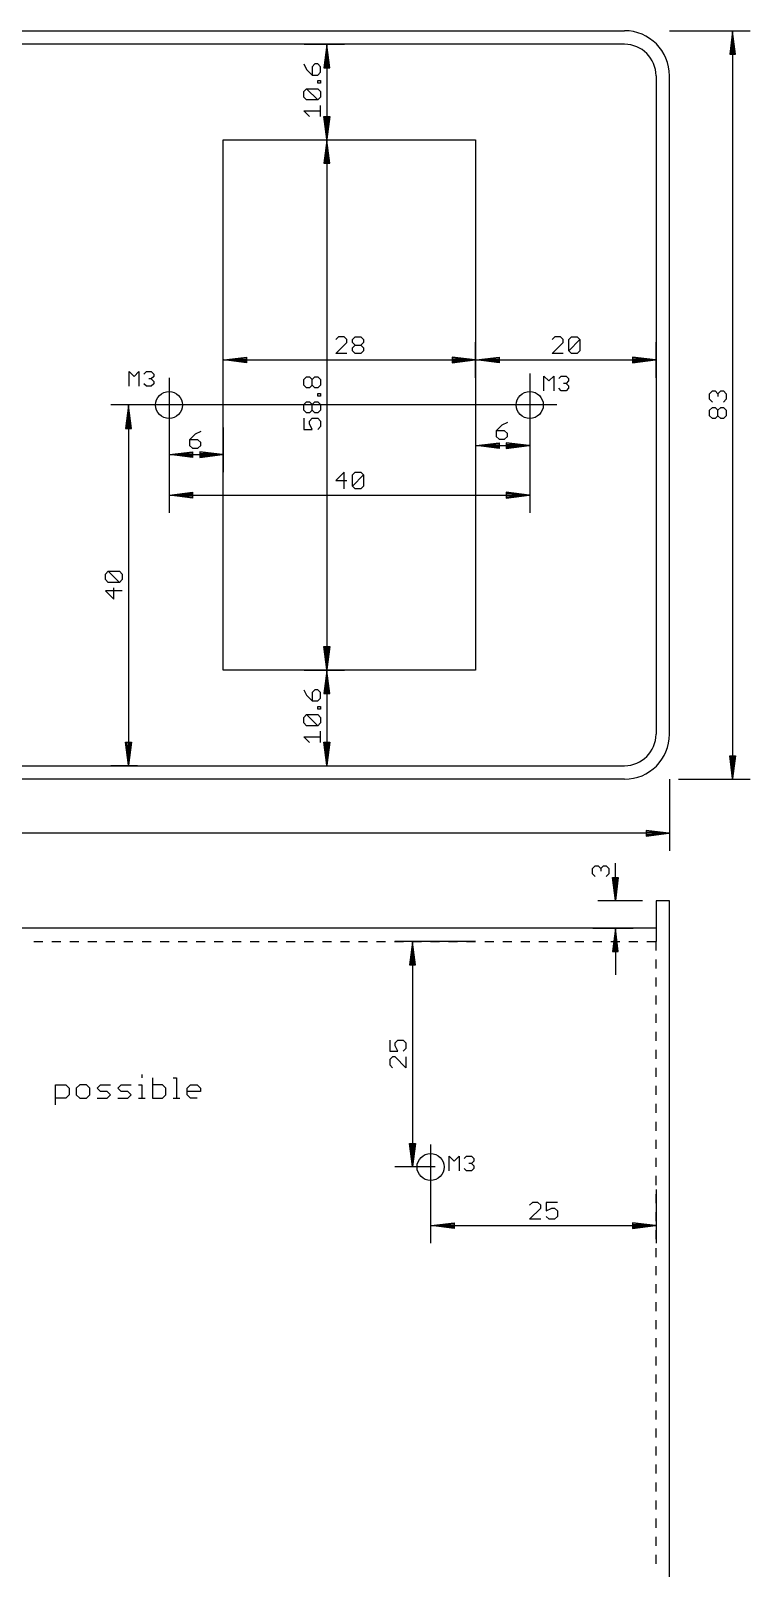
# Model space of a CAD drawing. Extents: x -7 to 590, y -59 to 445.
# Drawn here: x 219.2 to 298.9, y 261 to 431.5 of the extents above; entities that cross this region are included whole.
import ezdxf

# ---------------------------------------------------------------- set-up
doc = ezdxf.new("R2010")
doc.units = 0
for name, color, linetype in [('140', 1, 'CONTINUOUS'), ('20', 7, 'CONTINUOUS'), ('47', 2, 'CONTINUOUS')]:
    doc.layers.add(name, color=color, linetype=linetype)

msp = doc.modelspace()

# ---------------------------------------------------------------- linework, layer by layer
at = {"layer": '140'}
msp.add_circle((263.5, 305.5), 1.5, dxfattribs=at)
at = {"layer": '20'}
for p, q in [((5, 431.5), (285, 431.5)), ((285, 430), (5, 430)), ((288.5, 426.5), (288.5, 353.5)), ((290, 353.5), (290, 426.5)), ((240.5, 419.4), (268.5, 419.4)), ((240.5, 360.6), (240.5, 419.4)), ((268.5, 419.4), (268.5, 360.6)), ((268.5, 360.6), (240.5, 360.6)), ((5, 350), (285, 350)), ((285, 348.5), (5, 348.5)), ((290, 335), (288.5, 335)), ((288.5, 335), (288.5, 332)), ((290, 97), (290, 335)), ((288.5, 332), (1.5, 332)), ((288.5, 332), (288.5, 330.5)), ((219.5, 330.5), (220.5, 330.5)), ((221.5, 330.5), (222.5, 330.5)), ((223.5, 330.5), (224.5, 330.5)), ((225.5, 330.5), (226.5, 330.5)), ((227.5, 330.5), (228.5, 330.5)), ((229.5, 330.5), (230.5, 330.5)), ((231.5, 330.5), (232.5, 330.5)), ((233.5, 330.5), (234.5, 330.5)), ((235.5, 330.5), (236.5, 330.5)), ((237.5, 330.5), (238.5, 330.5)), ((239.5, 330.5), (240.5, 330.5)), ((241.5, 330.5), (242.5, 330.5)), ((243.5, 330.5), (244.5, 330.5)), ((245.5, 330.5), (246.5, 330.5)), ((247.5, 330.5), (248.5, 330.5)), ((249.5, 330.5), (250.5, 330.5)), ((251.5, 330.5), (252.5, 330.5)), ((253.5, 330.5), (254.5, 330.5)), ((255.5, 330.5), (256.5, 330.5)), ((257.5, 330.5), (258.5, 330.5)), ((259.5, 330.5), (260.5, 330.5)), ((261.5, 330.5), (262.5, 330.5)), ((263.5, 330.5), (264.5, 330.5)), ((265.5, 330.5), (266.5, 330.5)), ((267.5, 330.5), (268.5, 330.5)), ((269.5, 330.5), (270.5, 330.5)), ((271.5, 330.5), (272.5, 330.5)), ((273.5, 330.5), (274.5, 330.5)), ((275.5, 330.5), (276.5, 330.5)), ((277.5, 330.5), (278.5, 330.5)), ((279.5, 330.5), (280.5, 330.5)), ((281.5, 330.5), (282.5, 330.5)), ((283.5, 330.5), (284.5, 330.5)), ((285.5, 330.5), (286.5, 330.5)), ((287.5, 330.5), (288.5, 330.5)), ((288.5, 329.5), (288.5, 330.5)), ((288.5, 327.5), (288.5, 328.5)), ((288.5, 325.5), (288.5, 326.5)), ((288.5, 323.5), (288.5, 324.5)), ((288.5, 321.5), (288.5, 322.5)), ((288.5, 319.5), (288.5, 320.5)), ((288.5, 317.5), (288.5, 318.5)), ((288.5, 315.5), (288.5, 316.5)), ((288.5, 313.5), (288.5, 314.5)), ((288.5, 311.5), (288.5, 312.5)), ((288.5, 309.5), (288.5, 310.5)), ((288.5, 307.5), (288.5, 308.5)), ((288.5, 305.5), (288.5, 306.5)), ((288.5, 303.5), (288.5, 304.5)), ((288.5, 301.5), (288.5, 302.5)), ((288.5, 299.5), (288.5, 300.5)), ((288.5, 297.5), (288.5, 298.5)), ((288.5, 295.5), (288.5, 296.5)), ((288.5, 293.5), (288.5, 294.5)), ((288.5, 291.5), (288.5, 292.5)), ((288.5, 289.5), (288.5, 290.5)), ((288.5, 287.5), (288.5, 288.5)), ((288.5, 285.5), (288.5, 286.5)), ((288.5, 283.5), (288.5, 284.5)), ((288.5, 281.5), (288.5, 282.5)), ((288.5, 279.5), (288.5, 280.5)), ((288.5, 277.5), (288.5, 278.5)), ((288.5, 275.5), (288.5, 276.5)), ((288.5, 273.5), (288.5, 274.5)), ((288.5, 271.5), (288.5, 272.5)), ((288.5, 269.5), (288.5, 270.5)), ((288.5, 267.5), (288.5, 268.5)), ((288.5, 265.5), (288.5, 266.5)), ((288.5, 263.5), (288.5, 264.5)), ((288.5, 261.5), (288.5, 262.5))]:
    msp.add_line(p, q, dxfattribs=at)
for centre in [(234.5, 390), (274.5, 390)]:
    msp.add_circle(centre, 1.5, dxfattribs=at)
for centre, radius, start, end in [((285, 426.5), 5, 0, 90), ((285, 426.5), 3.5, 0, 90), ((285, 353.5), 3.5, 270, 0), ((285, 353.5), 5, 270, 0)]:
    msp.add_arc(centre, radius, start, end, dxfattribs=at)
at = {"layer": '47'}
for p, q in [((290, 431.5), (298.95, 431.5)), ((297, 431.435), (296.6808, 428.9)), ((297, 431.435), (296.74, 428.9)), ((297, 431.435), (296.87, 428.9)), ((297, 431.435), (297, 348.565)), ((297.3192, 428.9), (297, 431.435)), ((297.13, 428.9), (297, 431.435)), ((297.26, 428.9), (297, 431.435)), ((249.5, 430), (253.95, 430)), ((252, 429.935), (251.6808, 427.4)), ((252, 429.935), (251.74, 427.4)), ((252, 429.935), (251.87, 427.4)), ((252, 429.935), (252, 419.465)), ((252.3192, 427.4), (252, 429.935)), ((252.13, 427.4), (252, 429.935)), ((252.26, 427.4), (252, 429.935)), ((296.6808, 428.9), (297.3192, 428.9)), ((249.4446, 427.8236), (249.7528, 427.2072)), ((249.7528, 427.2072), (250.3692, 426.5908)), ((250.6774, 427.8236), (250.3692, 427.5154)), ((250.3692, 427.5154), (250.3692, 426.5908)), ((250.3692, 426.5908), (250.9856, 426.5908)), ((250.9856, 427.8236), (250.6774, 427.8236)), ((251.2938, 427.5154), (250.9856, 427.8236)), ((250.9856, 426.5908), (251.2938, 426.899)), ((251.2938, 426.899), (251.2938, 427.5154)), ((251.6808, 427.4), (252.3192, 427.4)), ((249.4446, 424.753), (249.7528, 425.0612)), ((249.4446, 424.1366), (249.4446, 424.753)), ((249.7528, 425.0612), (250.9856, 425.0612)), ((250.9856, 423.8284), (249.7528, 425.0612)), ((250.9856, 425.67), (250.9856, 425.9782)), ((250.9856, 425.9782), (251.2938, 425.9782)), ((251.2938, 425.67), (250.9856, 425.67)), ((250.9856, 425.0612), (251.2938, 424.753)), ((251.2938, 425.9782), (251.2938, 425.67)), ((251.2938, 424.753), (251.2938, 424.1366)), ((249.7528, 423.8284), (249.4446, 424.1366)), ((250.9856, 423.8284), (249.7528, 423.8284)), ((251.2938, 424.1366), (250.9856, 423.8284)), ((251.2938, 421.9869), (251.2938, 423.2197)), ((250.061, 421.9869), (249.4446, 422.6033)), ((249.4446, 422.6033), (251.2938, 422.6033)), ((252, 419.465), (251.6808, 422)), ((251.6808, 422), (252.3192, 422)), ((252, 419.465), (251.74, 422)), ((252, 419.465), (251.87, 422)), ((252.3192, 422), (252, 419.465)), ((252.13, 422), (252, 419.465)), ((252.26, 422), (252, 419.465)), ((249.5, 419.4), (253.95, 419.4)), ((250, 419.4), (253.95, 419.4)), ((252, 419.335), (251.6808, 416.8)), ((252, 419.335), (251.74, 416.8)), ((252, 419.335), (251.87, 416.8)), ((252, 419.335), (252, 360.665)), ((252.3192, 416.8), (252, 419.335)), ((252.13, 416.8), (252, 419.335)), ((252.26, 416.8), (252, 419.335)), ((251.6808, 416.8), (252.3192, 416.8)), ((253.2911, 397.5554), (252.9829, 397.2472)), ((253.9075, 397.5554), (253.2911, 397.5554)), ((254.2157, 397.2472), (253.9075, 397.5554)), ((254.8245, 397.2472), (255.1327, 397.5554)), ((255.1327, 397.5554), (255.7491, 397.5554)), ((255.7491, 397.5554), (256.0573, 397.2472)), ((277.2911, 397.5554), (276.9829, 397.2472)), ((277.9075, 397.5554), (277.2911, 397.5554)), ((278.2157, 397.2472), (277.9075, 397.5554)), ((278.8245, 397.2472), (279.1327, 397.5554)), ((279.1327, 397.5554), (279.7491, 397.5554)), ((279.7491, 397.5554), (280.0573, 397.2472)), ((240.5, 393.5), (240.5, 396.95)), ((252.9829, 395.7062), (254.2157, 396.939)), ((254.2157, 395.7062), (252.9829, 395.7062)), ((254.2157, 396.939), (254.2157, 397.2472)), ((254.8245, 396.939), (254.8245, 397.2472)), ((255.1327, 396.6308), (254.8245, 396.939)), ((254.8245, 396.3226), (255.1327, 396.6308)), ((254.8245, 396.0144), (254.8245, 396.3226)), ((255.1327, 395.7062), (254.8245, 396.0144)), ((255.1327, 396.6308), (255.7491, 396.6308)), ((255.7491, 395.7062), (255.1327, 395.7062)), ((256.0573, 396.939), (255.7491, 396.6308)), ((255.7491, 396.6308), (256.0573, 396.3226)), ((256.0573, 396.0144), (255.7491, 395.7062)), ((256.0573, 397.2472), (256.0573, 396.939)), ((256.0573, 396.3226), (256.0573, 396.0144)), ((268.5, 393.5), (268.5, 396.95)), ((268.5, 393), (268.5, 396.95)), ((276.9829, 395.7062), (278.2157, 396.939)), ((278.2157, 395.7062), (276.9829, 395.7062)), ((278.2157, 396.939), (278.2157, 397.2472)), ((278.8245, 396.0144), (278.8245, 397.2472)), ((278.8245, 396.0144), (280.0573, 397.2472)), ((279.1327, 395.7062), (278.8245, 396.0144)), ((279.7491, 395.7062), (279.1327, 395.7062)), ((280.0573, 396.0144), (279.7491, 395.7062)), ((280.0573, 397.2472), (280.0573, 396.0144)), ((288.5, 393), (288.5, 396.95)), ((240.565, 395), (243.1, 395.3192)), ((240.565, 395), (243.1, 395.26)), ((240.565, 395), (243.1, 395.13)), ((240.565, 395), (268.435, 395)), ((243.1, 394.6808), (240.565, 395)), ((243.1, 394.87), (240.565, 395)), ((243.1, 394.74), (240.565, 395)), ((243.1, 395.3192), (243.1, 394.6808)), ((268.435, 395), (265.9, 395.3192)), ((265.9, 395.3192), (265.9, 394.6808)), ((268.435, 395), (265.9, 395.26)), ((268.435, 395), (265.9, 395.13)), ((265.9, 394.6808), (268.435, 395)), ((265.9, 394.87), (268.435, 395)), ((265.9, 394.74), (268.435, 395)), ((268.565, 395), (271.1, 395.3192)), ((268.565, 395), (271.1, 395.26)), ((268.565, 395), (271.1, 395.13)), ((268.565, 395), (288.435, 395)), ((271.1, 394.6808), (268.565, 395)), ((271.1, 394.87), (268.565, 395)), ((271.1, 394.74), (268.565, 395)), ((271.1, 395.3192), (271.1, 394.6808)), ((288.435, 395), (285.9, 395.3192)), ((285.9, 395.3192), (285.9, 394.6808)), ((288.435, 395), (285.9, 395.26)), ((288.435, 395), (285.9, 395.13)), ((285.9, 394.6808), (288.435, 395)), ((285.9, 394.87), (288.435, 395)), ((285.9, 394.74), (288.435, 395)), ((230.0762, 392.0762), (230.0762, 393.7032)), ((230.0762, 393.7032), (230.6185, 393.1609)), ((230.6185, 393.1609), (231.1609, 393.7032)), ((231.1609, 393.7032), (231.1609, 392.0762)), ((231.7134, 393.432), (231.9845, 393.7032)), ((231.9845, 392.0762), (231.7134, 392.3474)), ((231.9845, 393.7032), (232.5269, 393.7032)), ((232.5269, 392.8897), (232.2557, 392.8897)), ((232.5269, 393.7032), (232.798, 393.432)), ((232.798, 393.1609), (232.5269, 392.8897)), ((232.5269, 392.8897), (232.798, 392.6185)), ((232.798, 392.3474), (232.5269, 392.0762)), ((232.798, 393.432), (232.798, 393.1609)), ((232.798, 392.6185), (232.798, 392.3474)), ((234.5, 393), (234.5, 382.55)), ((234.5, 392.5), (234.5, 378.05)), ((249.4446, 392.8154), (249.7528, 393.1236)), ((249.4446, 392.199), (249.4446, 392.8154)), ((249.7528, 391.8908), (249.4446, 392.199)), ((249.7528, 393.1236), (250.061, 393.1236)), ((250.061, 393.1236), (250.3692, 392.8154)), ((250.3692, 392.199), (250.061, 391.8908)), ((250.3692, 392.8154), (250.6774, 393.1236)), ((250.3692, 392.199), (250.3692, 392.8154)), ((250.6774, 391.8908), (250.3692, 392.199)), ((250.6774, 393.1236), (250.9856, 393.1236)), ((250.9856, 393.1236), (251.2938, 392.8154)), ((251.2938, 392.199), (250.9856, 391.8908)), ((251.2938, 392.8154), (251.2938, 392.199)), ((274.5, 393.5), (274.5, 378.05)), ((274.5, 392.5), (274.5, 383.55)), ((276.0762, 391.5762), (276.0762, 393.2032)), ((276.0762, 393.2032), (276.6185, 392.6609)), ((276.6185, 392.6609), (277.1609, 393.2032)), ((277.1609, 393.2032), (277.1609, 391.5762)), ((277.7134, 392.932), (277.9845, 393.2032)), ((277.9845, 393.2032), (278.5269, 393.2032)), ((278.5269, 392.3897), (278.2557, 392.3897)), ((278.5269, 393.2032), (278.798, 392.932)), ((278.798, 392.6609), (278.5269, 392.3897)), ((278.5269, 392.3897), (278.798, 392.1185)), ((278.798, 392.932), (278.798, 392.6609)), ((232.5269, 392.0762), (231.9845, 392.0762)), ((250.061, 391.8908), (249.7528, 391.8908)), ((250.9856, 391.8908), (250.6774, 391.8908)), ((250.9856, 390.97), (250.9856, 391.2782)), ((250.9856, 391.2782), (251.2938, 391.2782)), ((251.2938, 390.97), (250.9856, 390.97)), ((251.2938, 391.2782), (251.2938, 390.97)), ((277.9845, 391.5762), (277.7134, 391.8474)), ((278.5269, 391.5762), (277.9845, 391.5762)), ((278.798, 391.8474), (278.5269, 391.5762)), ((278.798, 392.1185), (278.798, 391.8474)), ((294.4446, 391.2491), (294.7528, 391.5573)), ((294.4446, 390.6327), (294.4446, 391.2491)), ((294.7528, 390.3245), (294.4446, 390.6327)), ((294.7528, 391.5573), (295.061, 391.5573)), ((295.061, 391.5573), (295.3692, 391.2491)), ((295.3692, 391.2491), (295.6774, 391.5573)), ((295.3692, 391.2491), (295.3692, 390.9409)), ((295.6774, 391.5573), (295.9856, 391.5573)), ((295.9856, 391.5573), (296.2938, 391.2491)), ((296.2938, 390.6327), (295.9856, 390.3245)), ((296.2938, 391.2491), (296.2938, 390.6327)), ((277.5, 390), (228.05, 390)), ((230, 389.935), (229.6808, 387.4)), ((230, 389.935), (229.74, 387.4)), ((230, 389.935), (229.87, 387.4)), ((230, 389.935), (230, 350.065)), ((230.3192, 387.4), (230, 389.935)), ((230.13, 387.4), (230, 389.935)), ((230.26, 387.4), (230, 389.935)), ((249.4446, 390.053), (249.7528, 390.3612)), ((249.4446, 389.4366), (249.4446, 390.053)), ((249.7528, 389.1284), (249.4446, 389.4366)), ((249.7528, 390.3612), (250.061, 390.3612)), ((250.061, 389.1284), (249.7528, 389.1284)), ((250.061, 390.3612), (250.3692, 390.053)), ((250.3692, 389.4366), (250.061, 389.1284)), ((250.3692, 390.053), (250.6774, 390.3612)), ((250.3692, 389.4366), (250.3692, 390.053)), ((250.6774, 389.1284), (250.3692, 389.4366)), ((250.6774, 390.3612), (250.9856, 390.3612)), ((250.9856, 389.1284), (250.6774, 389.1284)), ((250.9856, 390.3612), (251.2938, 390.053)), ((251.2938, 389.4366), (250.9856, 389.1284)), ((251.2938, 390.053), (251.2938, 389.4366)), ((294.4446, 389.4075), (294.7528, 389.7157)), ((294.4446, 388.7911), (294.4446, 389.4075)), ((294.7528, 388.4829), (294.4446, 388.7911)), ((294.7528, 389.7157), (295.061, 389.7157)), ((295.061, 389.7157), (295.3692, 389.4075)), ((295.3692, 388.7911), (295.061, 388.4829)), ((295.3692, 389.4075), (295.6774, 389.7157)), ((295.3692, 388.7911), (295.3692, 389.4075)), ((295.6774, 388.4829), (295.3692, 388.7911)), ((295.6774, 389.7157), (295.9856, 389.7157)), ((295.9856, 389.7157), (296.2938, 389.4075)), ((296.2938, 388.7911), (295.9856, 388.4829)), ((296.2938, 389.4075), (296.2938, 388.7911)), ((229.6808, 387.4), (230.3192, 387.4)), ((238.0146, 387.0554), (237.3982, 386.7472)), ((240.5, 387.5), (240.5, 382.55)), ((249.4446, 388.5197), (249.4446, 387.2869)), ((249.4446, 387.2869), (250.3692, 387.2869)), ((250.061, 388.2115), (250.3692, 388.5197)), ((250.061, 387.9033), (250.061, 388.2115)), ((250.3692, 387.2869), (250.061, 387.9033)), ((250.3692, 388.5197), (250.9856, 388.5197)), ((250.9856, 388.5197), (251.2938, 388.2115)), ((251.2938, 387.5951), (250.9856, 387.2869)), ((251.2938, 388.2115), (251.2938, 387.5951)), ((268.5, 387.5), (268.5, 383.55)), ((271.3982, 387.7472), (270.7818, 387.1308)), ((270.7818, 387.1308), (270.7818, 386.5144)), ((271.7064, 387.1308), (270.7818, 387.1308)), ((272.0146, 388.0554), (271.3982, 387.7472)), ((272.0146, 386.8226), (271.7064, 387.1308)), ((295.061, 388.4829), (294.7528, 388.4829)), ((295.9856, 388.4829), (295.6774, 388.4829)), ((237.3982, 386.7472), (236.7818, 386.1308)), ((236.7818, 386.1308), (236.7818, 385.5144)), ((237.7064, 386.1308), (236.7818, 386.1308)), ((236.7818, 385.5144), (237.09, 385.2062)), ((238.0146, 385.8226), (237.7064, 386.1308)), ((237.7064, 385.2062), (238.0146, 385.5144)), ((238.0146, 385.5144), (238.0146, 385.8226)), ((268.565, 385.5), (271.1, 385.8192)), ((268.565, 385.5), (271.1, 385.76)), ((268.565, 385.5), (271.1, 385.63)), ((268.565, 385.5), (274.435, 385.5)), ((271.1, 385.1808), (268.565, 385.5)), ((271.1, 385.37), (268.565, 385.5)), ((271.1, 385.24), (268.565, 385.5)), ((270.7818, 386.5144), (271.09, 386.2062)), ((271.09, 386.2062), (271.7064, 386.2062)), ((271.1, 385.8192), (271.1, 385.1808)), ((271.7064, 386.2062), (272.0146, 386.5144)), ((274.435, 385.5), (271.9, 385.8192)), ((271.9, 385.8192), (271.9, 385.1808)), ((274.435, 385.5), (271.9, 385.76)), ((274.435, 385.5), (271.9, 385.63)), ((271.9, 385.1808), (274.435, 385.5)), ((271.9, 385.37), (274.435, 385.5)), ((271.9, 385.24), (274.435, 385.5)), ((272.0146, 386.5144), (272.0146, 386.8226)), ((234.565, 384.5), (237.1, 384.8192)), ((234.565, 384.5), (237.1, 384.76)), ((234.565, 384.5), (237.1, 384.63)), ((234.565, 384.5), (240.435, 384.5)), ((237.1, 384.1808), (234.565, 384.5)), ((237.1, 384.37), (234.565, 384.5)), ((237.1, 384.24), (234.565, 384.5)), ((237.09, 385.2062), (237.7064, 385.2062)), ((237.1, 384.8192), (237.1, 384.1808)), ((240.435, 384.5), (237.9, 384.8192)), ((237.9, 384.8192), (237.9, 384.1808)), ((240.435, 384.5), (237.9, 384.76)), ((240.435, 384.5), (237.9, 384.63)), ((237.9, 384.1808), (240.435, 384.5)), ((237.9, 384.37), (240.435, 384.5)), ((237.9, 384.24), (240.435, 384.5)), ((253.9075, 382.5554), (252.9829, 381.6308)), ((253.9075, 380.7062), (253.9075, 382.5554)), ((254.8245, 382.2472), (255.1327, 382.5554)), ((254.8245, 381.0144), (254.8245, 382.2472)), ((254.8245, 381.0144), (256.0573, 382.2472)), ((255.1327, 382.5554), (255.7491, 382.5554)), ((255.7491, 382.5554), (256.0573, 382.2472)), ((256.0573, 382.2472), (256.0573, 381.0144)), ((234.565, 380), (237.1, 380.3192)), ((234.565, 380), (237.1, 380.26)), ((237.1, 380.3192), (237.1, 379.6808)), ((252.9829, 381.6308), (254.2157, 381.6308)), ((255.1327, 380.7062), (254.8245, 381.0144)), ((255.7491, 380.7062), (255.1327, 380.7062)), ((256.0573, 381.0144), (255.7491, 380.7062)), ((274.435, 380), (271.9, 380.3192)), ((271.9, 380.3192), (271.9, 379.6808)), ((274.435, 380), (271.9, 380.26)), ((234.565, 380), (237.1, 380.13)), ((234.565, 380), (274.435, 380)), ((237.1, 379.6808), (234.565, 380)), ((237.1, 379.87), (234.565, 380)), ((237.1, 379.74), (234.565, 380)), ((274.435, 380), (271.9, 380.13)), ((271.9, 379.6808), (274.435, 380)), ((271.9, 379.87), (274.435, 380)), ((271.9, 379.74), (274.435, 380)), ((227.4446, 371.2491), (227.7528, 371.5573)), ((227.4446, 370.6327), (227.4446, 371.2491)), ((227.7528, 370.3245), (227.4446, 370.6327)), ((227.7528, 371.5573), (228.9856, 371.5573)), ((228.9856, 370.3245), (227.7528, 371.5573)), ((228.9856, 370.3245), (227.7528, 370.3245)), ((228.9856, 371.5573), (229.2938, 371.2491)), ((229.2938, 370.6327), (228.9856, 370.3245)), ((229.2938, 371.2491), (229.2938, 370.6327)), ((229.2938, 369.4075), (227.4446, 369.4075)), ((227.4446, 369.4075), (228.3692, 368.4829)), ((228.3692, 368.4829), (228.3692, 369.7157)), ((252, 360.665), (251.6808, 363.2)), ((251.6808, 363.2), (252.3192, 363.2)), ((252, 360.665), (251.74, 363.2)), ((252, 360.665), (251.87, 363.2)), ((252.3192, 363.2), (252, 360.665)), ((252.13, 363.2), (252, 360.665)), ((252.26, 363.2), (252, 360.665)), ((249.5, 360.6), (253.95, 360.6)), ((250.5, 360.6), (253.95, 360.6)), ((252, 360.535), (251.6808, 358)), ((252, 360.535), (251.74, 358)), ((252, 360.535), (251.87, 358)), ((252, 360.535), (252, 350.065)), ((252.3192, 358), (252, 360.535)), ((252.13, 358), (252, 360.535)), ((252.26, 358), (252, 360.535)), ((249.4446, 358.4236), (249.7528, 357.8072)), ((250.6774, 358.4236), (250.3692, 358.1154)), ((250.3692, 358.1154), (250.3692, 357.1908)), ((250.9856, 358.4236), (250.6774, 358.4236)), ((251.2938, 358.1154), (250.9856, 358.4236)), ((251.2938, 357.499), (251.2938, 358.1154)), ((249.7528, 357.8072), (250.3692, 357.1908)), ((250.3692, 357.1908), (250.9856, 357.1908)), ((250.9856, 357.1908), (251.2938, 357.499)), ((250.9856, 356.27), (250.9856, 356.5782)), ((250.9856, 356.5782), (251.2938, 356.5782)), ((251.2938, 356.5782), (251.2938, 356.27)), ((251.6808, 358), (252.3192, 358)), ((249.4446, 355.353), (249.7528, 355.6612)), ((249.4446, 354.7366), (249.4446, 355.353)), ((249.7528, 354.4284), (249.4446, 354.7366)), ((249.7528, 355.6612), (250.9856, 355.6612)), ((250.9856, 354.4284), (249.7528, 355.6612)), ((251.2938, 356.27), (250.9856, 356.27)), ((250.9856, 355.6612), (251.2938, 355.353)), ((251.2938, 354.7366), (250.9856, 354.4284)), ((251.2938, 355.353), (251.2938, 354.7366)), ((250.061, 352.5869), (249.4446, 353.2033)), ((249.4446, 353.2033), (251.2938, 353.2033)), ((250.9856, 354.4284), (249.7528, 354.4284)), ((251.2938, 352.5869), (251.2938, 353.8197)), ((230, 350.065), (229.6808, 352.6)), ((229.6808, 352.6), (230.3192, 352.6)), ((230, 350.065), (229.74, 352.6)), ((230, 350.065), (229.87, 352.6)), ((230.3192, 352.6), (230, 350.065)), ((230.13, 352.6), (230, 350.065)), ((230.26, 352.6), (230, 350.065)), ((252, 350.065), (251.6808, 352.6)), ((251.6808, 352.6), (252.3192, 352.6)), ((252, 350.065), (251.74, 352.6)), ((252, 350.065), (251.87, 352.6)), ((252.3192, 352.6), (252, 350.065)), ((252.13, 352.6), (252, 350.065)), ((252.26, 352.6), (252, 350.065)), ((231, 350), (228.05, 350)), ((251.5, 350), (253.95, 350)), ((297, 348.565), (296.6808, 351.1)), ((296.6808, 351.1), (297.3192, 351.1)), ((297, 348.565), (296.74, 351.1)), ((297, 348.565), (296.87, 351.1)), ((297.3192, 351.1), (297, 348.565)), ((297.13, 351.1), (297, 348.565)), ((297.26, 351.1), (297, 348.565)), ((290, 348.5), (290, 340.55)), ((291, 348.5), (298.95, 348.5)), ((289.935, 342.5), (287.4, 342.8192)), ((287.4, 342.8192), (287.4, 342.1808)), ((289.935, 342.5), (287.4, 342.76)), ((289.935, 342.5), (0.065, 342.5)), ((289.935, 342.5), (287.4, 342.63)), ((287.4, 342.1808), (289.935, 342.5)), ((287.4, 342.37), (289.935, 342.5)), ((287.4, 342.24), (289.935, 342.5)), ((281.4701, 338.6008), (281.7698, 338.9005)), ((281.4701, 338.0013), (281.4701, 338.6008)), ((281.7698, 337.7016), (281.4701, 338.0013)), ((281.7698, 338.9005), (282.0695, 338.9005)), ((282.0695, 338.9005), (282.3692, 338.6008)), ((282.3692, 338.6008), (282.669, 338.9005)), ((282.3692, 338.6008), (282.3692, 338.301)), ((282.669, 338.9005), (282.9687, 338.9005)), ((282.9687, 338.9005), (283.2684, 338.6008)), ((283.2684, 338.0013), (282.9687, 337.7016)), ((283.2684, 338.6008), (283.2684, 338.0013)), ((284, 335.065), (283.6808, 337.6)), ((283.6808, 337.6), (284.3192, 337.6)), ((284, 335.065), (283.74, 337.6)), ((284, 335.065), (283.87, 337.6)), ((284, 335.065), (284, 339.1888)), ((284.3192, 337.6), (284, 335.065)), ((284.13, 337.6), (284, 335.065)), ((284.26, 337.6), (284, 335.065)), ((287, 335), (282.05, 335)), ((281.5, 332), (285.95, 332)), ((284, 331.935), (283.6808, 329.4)), ((284, 331.935), (283.74, 329.4)), ((284, 331.935), (283.87, 329.4)), ((284, 331.935), (284, 326.8)), ((284.3192, 329.4), (284, 331.935)), ((284.13, 329.4), (284, 331.935)), ((284.26, 329.4), (284, 331.935)), ((268.5, 330.5), (259.55, 330.5)), ((261.5, 330.435), (261.1808, 327.9)), ((261.5, 330.435), (261.24, 327.9)), ((261.5, 330.435), (261.37, 327.9)), ((261.5, 330.435), (261.5, 305.565)), ((261.8192, 327.9), (261.5, 330.435)), ((261.63, 327.9), (261.5, 330.435)), ((261.76, 327.9), (261.5, 330.435)), ((283.6808, 329.4), (284.3192, 329.4)), ((261.1808, 327.9), (261.8192, 327.9)), ((258.9701, 319.5488), (258.9701, 318.3499)), ((259.5695, 319.2491), (259.8692, 319.5488)), ((259.5695, 318.9494), (259.5695, 319.2491)), ((259.8692, 318.3499), (259.5695, 318.9494)), ((259.8692, 319.5488), (260.4687, 319.5488)), ((260.4687, 319.5488), (260.7684, 319.2491)), ((260.7684, 319.2491), (260.7684, 318.6496)), ((258.9701, 318.3499), (259.8692, 318.3499)), ((259.2698, 317.7072), (258.9701, 317.4075)), ((258.9701, 317.4075), (258.9701, 316.8081)), ((259.5695, 317.7072), (259.2698, 317.7072)), ((260.7684, 316.5083), (259.5695, 317.7072)), ((260.7684, 318.6496), (260.4687, 318.3499)), ((260.7684, 317.7072), (260.7684, 316.5083)), ((231.4934, 315.7496), (231.4934, 315.3749)), ((258.9701, 316.8081), (259.2698, 316.5083)), ((221.9109, 312.3777), (221.9109, 314.6256)), ((221.9109, 314.6256), (223.0349, 314.6256)), ((223.0349, 314.6256), (223.4095, 314.251)), ((223.4095, 314.251), (223.4095, 313.5017)), ((224.5875, 314.6256), (224.2129, 314.251)), ((224.2129, 314.251), (224.2129, 313.5017)), ((225.3368, 314.6256), (224.5875, 314.6256)), ((225.7115, 314.251), (225.3368, 314.6256)), ((225.7115, 313.5017), (225.7115, 314.251)), ((226.5148, 314.251), (226.8895, 314.6256)), ((226.8895, 313.8763), (226.5148, 314.251)), ((226.8895, 314.6256), (228.0134, 314.6256)), ((227.6388, 313.8763), (226.8895, 313.8763)), ((228.0134, 313.5017), (227.6388, 313.8763)), ((228.8168, 314.251), (229.1915, 314.6256)), ((229.1915, 313.8763), (228.8168, 314.251)), ((229.1915, 314.6256), (230.3154, 314.6256)), ((229.9408, 313.8763), (229.1915, 313.8763)), ((230.3154, 313.5017), (229.9408, 313.8763)), ((231.1188, 314.6256), (231.4934, 314.6256)), ((231.4934, 314.6256), (231.4934, 313.127)), ((232.6534, 315.3749), (232.6534, 313.127)), ((233.7774, 314.6256), (232.6534, 314.6256)), ((234.152, 314.251), (233.7774, 314.6256)), ((234.152, 313.5017), (234.152, 314.251)), ((234.9554, 315.3749), (235.33, 315.3749)), ((235.33, 315.3749), (235.33, 313.127)), ((236.49, 314.251), (236.8647, 314.6256)), ((236.49, 313.5017), (236.49, 314.251)), ((237.9886, 313.8763), (236.49, 313.8763)), ((236.8647, 314.6256), (237.614, 314.6256)), ((237.614, 314.6256), (237.9886, 314.251)), ((237.9886, 314.251), (237.9886, 313.8763)), ((223.0349, 313.127), (221.9109, 313.127)), ((223.4095, 313.5017), (223.0349, 313.127)), ((224.2129, 313.5017), (224.5875, 313.127)), ((224.5875, 313.127), (225.3368, 313.127)), ((225.3368, 313.127), (225.7115, 313.5017)), ((226.5148, 313.127), (227.6388, 313.127)), ((227.6388, 313.127), (228.0134, 313.5017)), ((228.8168, 313.127), (229.9408, 313.127)), ((229.9408, 313.127), (230.3154, 313.5017)), ((231.1188, 313.127), (231.8681, 313.127)), ((232.6534, 313.127), (233.7774, 313.127)), ((233.7774, 313.127), (234.152, 313.5017)), ((234.9554, 313.127), (235.7047, 313.127)), ((236.8647, 313.127), (236.49, 313.5017)), ((237.614, 313.127), (236.8647, 313.127)), ((261.5, 305.565), (261.1808, 308.1)), ((261.1808, 308.1), (261.8192, 308.1)), ((261.5, 305.565), (261.24, 308.1)), ((261.5, 305.565), (261.37, 308.1)), ((261.8192, 308.1), (261.5, 305.565)), ((261.63, 308.1), (261.5, 305.565)), ((261.76, 308.1), (261.5, 305.565)), ((263.5, 308), (263.5, 297.05)), ((264, 305.5), (259.55, 305.5)), ((265.5762, 305.0762), (265.5762, 306.7032)), ((265.5762, 306.7032), (266.1185, 306.1609)), ((266.1185, 306.1609), (266.6609, 306.7032)), ((266.6609, 306.7032), (266.6609, 305.0762)), ((267.2134, 306.432), (267.4845, 306.7032)), ((267.4845, 305.0762), (267.2134, 305.3474)), ((267.4845, 306.7032), (268.0269, 306.7032)), ((268.0269, 305.8897), (267.7557, 305.8897)), ((268.0269, 306.7032), (268.298, 306.432)), ((268.298, 306.1609), (268.0269, 305.8897)), ((268.0269, 305.8897), (268.298, 305.6185)), ((268.298, 305.3474), (268.0269, 305.0762)), ((268.298, 306.432), (268.298, 306.1609)), ((268.298, 305.6185), (268.298, 305.3474)), ((268.0269, 305.0762), (267.4845, 305.0762)), ((288.5, 303), (288.5, 297.05)), ((274.7911, 301.5554), (274.4829, 301.2472)), ((274.4829, 299.7062), (275.7157, 300.939)), ((275.4075, 301.5554), (274.7911, 301.5554)), ((275.7157, 301.2472), (275.4075, 301.5554)), ((275.7157, 300.939), (275.7157, 301.2472)), ((277.5573, 301.5554), (276.3245, 301.5554)), ((276.3245, 301.5554), (276.3245, 300.6308)), ((276.3245, 300.6308), (276.9409, 300.939)), ((276.9409, 300.939), (277.2491, 300.939)), ((277.2491, 300.939), (277.5573, 300.6308)), ((277.5573, 300.6308), (277.5573, 300.0144)), ((263.565, 299), (266.1, 299.3192)), ((263.565, 299), (266.1, 299.26)), ((263.565, 299), (266.1, 299.13)), ((263.565, 299), (288.435, 299)), ((266.1, 298.6808), (263.565, 299)), ((266.1, 298.87), (263.565, 299)), ((266.1, 298.74), (263.565, 299)), ((266.1, 299.3192), (266.1, 298.6808)), ((275.7157, 299.7062), (274.4829, 299.7062)), ((276.6327, 299.7062), (276.3245, 300.0144)), ((277.2491, 299.7062), (276.6327, 299.7062)), ((277.5573, 300.0144), (277.2491, 299.7062)), ((288.435, 299), (285.9, 299.3192)), ((285.9, 299.3192), (285.9, 298.6808)), ((288.435, 299), (285.9, 299.26)), ((288.435, 299), (285.9, 299.13)), ((285.9, 298.6808), (288.435, 299)), ((285.9, 298.87), (288.435, 299)), ((285.9, 298.74), (288.435, 299))]:
    msp.add_line(p, q, dxfattribs=at)

doc.saveas('drawing.dxf')
